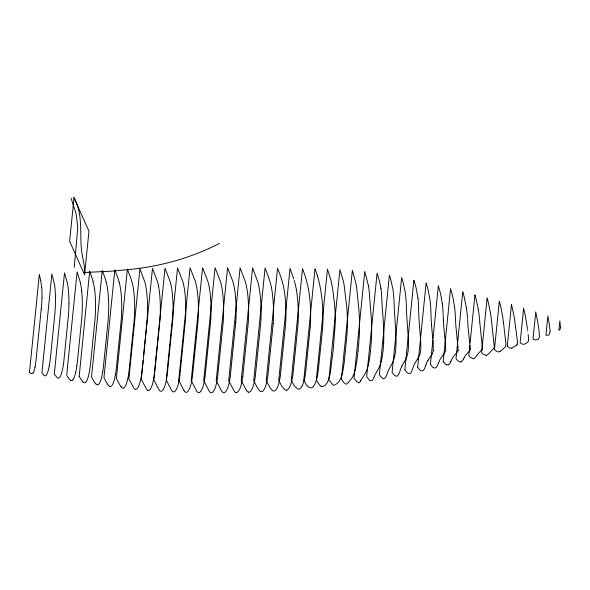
<?xml version="1.0" encoding="UTF-8"?>
<svg xmlns="http://www.w3.org/2000/svg" width="590" height="590" viewBox="0 0 590 590"><rect width="100%" height="100%" fill="white"/><g stroke="black" fill="none" stroke-linecap="round" stroke-linejoin="round"><path stroke-width="0.89" d="M322.951 318.445L322.944 315.65A40.371 8.437 -89.8 0 0 322.428 303.909L322.029 299.617A58.034 12.125 -89.8 0 0 319.994 286.187L318.453 279.313A73.971 15.451 -89.8 0 0 317.479 275.965M41.979 297.972L42.015 296.445A20.045 4.189 -89.8 0 0 41.757 287.374M383.64 343.1L383.456 346.249A64.325 13.437 -89.8 0 1 383.345 347.798L383.323 348.122M310.303 326.388L305.546 373.212A32.214 6.733 -89.8 0 1 304.44 379.2L303.968 380.993A39.493 8.253 -89.8 0 1 302.22 385.757M273.185 323.445L267.897 375.8A31.454 6.571 -89.8 0 1 267.056 380.705L266.466 383.22A37.915 7.921 -89.8 0 1 264.63 388.515A34.876 7.287 -89.8 0 1 264.01 389.651L263.369 390.521A41.403 8.651 -89.8 0 1 261.274 391.672L260.891 391.62A37.259 7.781 -89.8 0 1 260.043 391.163L259.991 391.118A54.929 11.476 -89.8 0 1 258.818 389.761L257.402 387.652A149.904 31.322 -89.8 0 1 256.753 386.561L253.707 380.742L265.065 268.022L267.941 275.449A149.904 31.322 -89.8 0 1 268.538 277.138L270.065 281.88A48.491 10.133 -89.8 0 1 270.744 284.373L270.788 284.557A37.259 7.781 -89.8 0 1 271.393 287.345L271.643 288.724A41.566 8.688 -89.8 0 1 272.683 296.173L273.045 299.971A34.876 7.287 -89.8 0 1 273.251 302.958A37.915 7.921 -89.8 0 1 273.539 313.01L273.495 316.764A31.823 6.652 -89.8 0 1 273.185 323.438M235.771 322.044L230.24 376.752A31.698 6.623 -89.8 0 1 229.473 381.413L228.876 384.053A37.273 7.788 -89.8 0 1 227.224 389.135L225.741 391.642A38.94 8.135 -89.8 0 1 223.817 392.711L223.219 392.586A36.912 7.714 -89.8 0 1 221.575 390.949L216.198 380.727L227.578 267.727L232.858 281.467A35.673 7.456 -89.8 0 1 233.972 285.848L234.37 287.964A38.94 8.135 -89.8 0 1 235.41 295.671L235.934 302.655A37.273 7.788 -89.8 0 1 236.148 311.896L236.089 315.739A32.044 6.697 -89.8 0 1 235.771 322.044M358.919 341.108L358.071 350.969M383.271 348.771L383.168 350.091M74.237 267.381L77.644 229.178A14.875 3.105 -89.8 0 0 77.629 225.815L76.132 213.86L71.066 198.196M84.577 274.711L88.957 231.243L74.008 197.842L69.635 241.303L84.577 274.711C85.24 266.429 82.519 258.391 81.501 250.249C79.672 232.445 83.197 213.654 73.75 197.252M41.256 308.968L35.813 362.179A32.612 6.815 -89.8 0 1 35.009 367.238M29.5 372.047L39.294 274.837M66.692 375.233L77.098 271.961L79.842 280.611A43.653 9.123 -89.8 0 1 80.321 282.654M143.613 355.445L147.072 320.377A35.098 7.331 -89.8 0 0 147.412 314.699L147.478 312.877A35.422 7.397 -89.8 0 0 147.471 303.186L147.36 300.273A30.599 6.394 -89.8 0 0 147.19 297.441L147.117 296.527A33.955 7.095 -89.8 0 0 146.18 288.355L145.841 286.356A31.595 6.601 -89.8 0 0 144.764 281.814L139.941 268.789L128.849 378.928L133.827 388.043A32.782 6.851 -89.8 0 0 135.464 389.385M389.393 275.183L379.37 374.635L379.945 375.469A121.053 25.289 -89.8 0 0 381.479 377.357C384.783 381.56 386.922 375.034 387.593 372.415A51.079 10.672 -89.8 0 1 388.53 370.218L392.276 363.241A86.605 18.098 -89.8 0 0 392.645 362.452L392.984 361.685A39.788 8.312 -89.8 0 0 394.186 358.27L394.43 357.37A20.576 4.3 -89.8 0 0 394.813 355.667L395.329 352.717A45.224 9.447 -89.8 0 0 395.514 351.485L395.787 348.719A42.827 8.946 -89.8 0 0 395.905 346.75L396.038 343.535A20.576 4.3 -89.8 0 0 396.074 341.05L396.067 339.604A39.788 8.312 -89.8 0 0 395.868 333.062L395.816 332.023M404.865 369.812L413.892 280.213A101.576 21.225 -89.8 0 1 416.105 287.979L417.956 298.098M417.639 367.15L426.12 282.979A97.874 20.451 -89.8 0 1 428.266 290.582L430.125 300.664A27.966 5.841 -89.8 0 1 430.759 308.305L430.811 309.256A54.951 11.483 -89.8 0 1 430.884 311.144L431.076 316.815A53.24 11.122 -89.8 0 0 431.578 325.415M430.42 364.399L438.333 285.84A92.143 19.249 -89.8 0 1 440.715 294.543L442.367 303.998M443.215 361.559L450.546 288.776A88.316 18.452 -89.8 0 1 453.113 298.481L454.484 306.49M507.282 346.205L511.471 304.661M143.082 360.697L141.836 372.342A35.098 7.331 -89.8 0 1 141.121 377.172L140.863 378.551A35.422 7.397 -89.8 0 1 139.262 384.665L138.709 386.096A30.599 6.394 -89.8 0 1 138.141 387.261L137.949 387.586A33.955 7.095 -89.8 0 1 136.01 389.326L135.464 389.348M358.056 351.102L357.075 359.148A57.643 12.043 -89.8 0 1 356.183 365.011L355.578 368.138A32.715 6.837 -89.8 0 1 354.583 372.025M370.505 351.404L371.287 341.92A41.366 8.644 -89.8 0 0 371.604 334.759L371.656 331.705A35.747 7.471 -89.8 0 0 371.582 325.326L371.508 323.099A64.679 13.511 -89.8 0 0 370.97 313.688L369.399 294.159A32.634 6.815 -89.8 0 0 368.58 286.017M370.454 351.839L369.819 356.744A41.61 8.695 -89.8 0 1 368.868 362.548L368.278 365.225A35.747 7.471 -89.8 0 1 367.179 368.986L366.906 369.753A63.882 13.349 -89.8 0 1 364.878 374.097L360.586 380.897M383.094 350.703L383.021 351.308M179.891 375.343L185.385 320.746A32.988 6.896 -89.8 0 0 185.703 314.964L185.776 312.117A36.167 7.559 -89.8 0 0 185.629 301.977L185.149 295.089A36.337 7.589 -89.8 0 0 184.161 287.514L183.778 285.457A32.627 6.815 -89.8 0 0 182.782 281.474L177.538 267.963L166.247 380.071L171.557 390.366A33.586 7.014 -89.8 0 0 173.069 391.804L173.652 391.885A36.197 7.567 -89.8 0 0 175.732 390.425L177.148 387.608A36.292 7.582 -89.8 0 0 178.711 382.202L179.139 380.152A32.988 6.896 -89.8 0 0 179.884 375.343M382.94 351.891L382.32 356.22A29.094 6.077 -89.8 0 1 381.524 360.269A40.533 8.467 -89.8 0 1 381.243 361.39M242.785 376.73L248.287 322.295A31.823 6.652 -89.8 0 0 248.589 316.034L248.641 312.206A37.502 7.832 -89.8 0 0 248.419 303.002L247.896 296.04A39.663 8.29 -89.8 0 0 246.856 288.34L246.465 286.239A37.111 7.751 -89.8 0 0 245.263 281.511L240.078 267.786L228.699 380.771L234.009 390.72A38.608 8.068 -89.8 0 0 235.771 392.453M76.84 365.94L77.327 362.208A72.592 15.163 -89.8 0 0 77.548 360.247L81.494 321.063A72.592 15.163 -89.8 0 0 81.678 319.006L81.988 314.868A38.092 7.958 -89.8 0 0 82.32 306.018L82.327 302.847A29.161 6.092 -89.8 0 0 81.678 291.136M49.228 366.029L49.759 362.85A58.757 12.272 -89.8 0 0 50.489 357.311L54.73 315.23A56.345 11.771 -89.8 0 0 55.254 307.715L55.364 305.104A30.909 6.461 -89.8 0 0 55.408 295.081L55.29 292.478A22.988 4.801 -89.8 0 0 54.45 284.225L51.883 273.967L41.905 373.02L43.793 375.292L45.216 375.889A22.944 4.794 -89.8 0 0 45.895 375.565A23.003 4.808 -89.8 0 0 47.104 373.758L47.606 372.504A30.909 6.461 -89.8 0 0 49.221 366.014M35.002 367.223L34.773 368.315A20.045 4.189 -89.8 0 1 33.121 373.101M75.719 372.209L75.078 374.783A29.161 6.092 -89.8 0 1 72.747 379.842M316.955 377.991L316.491 379.717A40.371 8.437 -89.8 0 1 314.234 385.27L313.275 386.546M354.583 372.025L354.148 373.337A51.898 10.841 -89.8 0 1 352.142 377.784L348.483 382.276M517.246 344.058L517.408 342.112A9.676 2.021 -89.8 0 0 517.26 340.29A28.438 5.944 -89.8 0 0 517.15 339.184L514.701 320.281A90.454 18.895 -89.8 0 0 511.456 304.735M425.722 365.527L426.341 363.831M425.633 365.771L424.652 368.3A27.553 5.76 -89.8 0 1 423.288 370.454L422.064 370.963L420.427 370.299A96.377 20.134 -89.8 0 1 417.639 367.12M438.584 362.865L439.203 361.301A54.951 11.483 -89.8 0 1 440.9 358.064L442.943 355.387M438.495 363.086L438.053 364.192A58.373 12.198 -89.8 0 1 437.78 364.827L437.692 365.033A31.963 6.674 -89.8 0 1 435.958 367.688L434.756 368.057L433.532 367.659M374.06 377.047L374.598 375.764A58.55 12.235 -89.8 0 1 375.336 374.23L378.234 369.185A85.159 17.796 -89.8 0 0 379.709 366.051L379.835 365.719A40.976 8.562 -89.8 0 0 381.243 361.427M373.964 377.261C373.588 380.167 370.269 382.6 368.485 379.053A126.828 26.498 -89.8 0 1 367.917 378.345L366.67 376.59L377.091 273.118L379.459 281.179A44.626 9.322 -89.8 0 1 380.646 286.644M450.716 361.803L452.058 358.831A52.414 10.952 -89.8 0 1 452.81 357.385L456.771 352.577M401.901 366.11L403.818 362.732M464.183 357.754L464.817 356.53A58.159 12.154 -89.8 0 1 465.495 355.379L469.411 351.146A44.139 9.226 -89.8 0 0 469.677 350.836L470.127 350.15A2.205 0.457 -89.8 0 0 470.304 349.663A2.205 0.457 -89.8 0 0 470.267 348.697M464.087 357.931L463.452 359.126M432.013 354.347L428.067 360.21M403.936 362.533L406.149 358.44A37.495 7.832 -89.8 0 0 406.827 356.721L407.048 356.043A18.578 3.879 -89.8 0 0 407.933 352.075A35.68 7.456 -89.8 0 0 408.214 350.298A34.323 7.169 -89.8 0 0 408.346 347.805A18.283 3.82 -89.8 0 0 408.435 342.827L408.391 341.168A37.495 7.832 -89.8 0 0 408.243 337.613L408.236 337.332M477.111 354.885L481.779 349.759M476.838 355.328L476.005 356.603A50.157 10.48 -89.8 0 1 473.313 358.786M417.329 359.214L419.143 356.124A34.928 7.294 -89.8 0 0 419.534 355.224L419.667 354.885A16.181 3.378 -89.8 0 0 420.692 350.696L420.759 350.054A16.085 3.363 -89.8 0 0 420.818 343.985L420.751 342.62A36.101 7.545 -89.8 0 0 420.67 340.961L420.419 337.244M417.277 359.295L414.475 364.015A46.404 9.691 -89.8 0 0 413.457 366.464L411.768 371.162A25.112 5.244 -89.8 0 1 410.375 373.337L409.136 373.736L407.712 373.079A99.924 20.879 -89.8 0 1 404.873 369.775M33.114 372.954L31.477 373.662M200.644 391.531L202.112 388.987A36.801 7.685 -89.8 0 0 203.756 383.81L204.346 381.118A32.214 6.733 -89.8 0 0 205.106 376.368L210.682 321.078A32.214 6.733 -89.8 0 0 210.977 315.289L211.05 311.431A36.801 7.685 -89.8 0 0 210.859 302.176L210.35 295.199A37.642 7.862 -89.8 0 0 209.317 287.529L208.926 285.442A33.822 7.065 -89.8 0 0 207.901 281.423L202.569 267.742L191.212 380.506L196.603 391A34.832 7.279 -89.8 0 0 198.137 392.52L198.734 392.623A37.642 7.862 -89.8 0 0 200.644 391.531M443.142 355.143L445.693 350.77A5.716 1.195 -89.8 0 0 445.76 350.556A5.716 1.195 -89.8 0 0 445.752 350.195L445.185 341.47M348.284 382.497L347.613 383.242A60.763 12.692 -89.8 0 1 347.156 383.655A30.171 6.306 -89.8 0 1 345.983 384.149L344.036 382.829L341.404 379.119L352.355 270.382L356.08 283.938A30.171 6.306 -89.8 0 1 356.744 288.503A60.763 12.692 -89.8 0 1 356.957 290.413L358.934 310.392A51.898 10.841 -89.8 0 1 359.465 320.532L359.524 322.944A32.715 6.837 -89.8 0 1 359.524 329.05L359.376 333.217A57.643 12.043 -89.8 0 1 358.986 340.179M538.589 338.8L539.444 336.831L539.208 332.384A36.551 7.633 -89.8 0 0 539.009 330.702L538.523 327.037M516.501 345.15L511.899 348.115M500.32 351.316L505.055 347.237A27.155 5.671 -89.8 0 0 505.372 346.898L505.527 346.677A6.586 1.372 -89.8 0 0 505.711 346.33L505.903 344.236A7.441 1.556 -89.8 0 0 505.829 343.255L505.741 342.303A31.137 6.505 -89.8 0 0 505.645 341.396L505.512 340.275M448.614 364.731L446.601 364.827M219.502 243.419C189.921 258.56 157.486 267.351 124.402 269.947A309.131 126.754 5.8 0 1 111.067 271.186L83.338 272.573M460.871 361.854L459.485 361.766L457.84 360.719A99.968 20.886 -89.8 0 1 456.011 358.646L462.744 291.792A99.968 20.886 -89.8 0 1 464.242 297.154L466.454 308.253M110.389 386.575L110.721 386.494A31.801 6.645 -89.8 0 0 113.022 383.625A29.375 6.136 -89.8 0 0 113.369 382.792L113.87 381.339A34.98 7.309 -89.8 0 0 115.588 373.861M486.145 355.328L483.129 354.14A103.656 21.653 -89.8 0 1 481.632 352.614L487.126 298.038A103.656 21.653 -89.8 0 1 488.328 302.537L490.231 311.638A57.156 11.94 -89.8 0 1 491.522 320.872L493.712 341.418M358.698 382.726L356.721 381.686L354.015 378.094L364.753 271.511L368.544 286.12M473.313 358.691L470.496 357.488A101.465 21.196 -89.8 0 1 468.814 355.667L474.943 294.875A102.984 21.52 -89.8 0 1 476.115 299.123L478.276 309.381M148.002 390.366L148.562 390.396A34.758 7.264 -89.8 0 0 150.553 388.773L151.918 385.89A35.776 7.478 -89.8 0 0 153.415 380.454L153.828 378.389A34.205 7.146 -89.8 0 0 154.558 373.558L159.905 320.481A34.205 7.146 -89.8 0 0 160.237 314.765L160.318 311.963A35.776 7.478 -89.8 0 0 160.259 303.054L159.875 296.261A34.758 7.264 -89.8 0 0 158.88 287.95L158.518 285.929M248.324 392.092L248.914 392.18A40.496 8.459 -89.8 0 0 250.831 391.067L252.299 388.603A37.753 7.884 -89.8 0 0 253.943 383.655L254.541 381.088A31.314 6.542 -89.8 0 0 255.308 376.56L260.728 323.121A32.022 6.689 -89.8 0 0 261.06 316.365L261.105 312.575A37.753 7.884 -89.8 0 0 260.876 303.437L260.352 296.512A40.496 8.459 -89.8 0 0 259.327 288.834L258.936 286.725A38.888 8.127 -89.8 0 0 257.668 281.651L252.572 267.889L241.199 380.779L246.347 390.211M235.771 392.416L236.369 392.52A39.663 8.29 -89.8 0 0 238.286 391.435L239.769 388.957A37.502 7.832 -89.8 0 0 241.421 383.935L242.011 381.324A31.491 6.579 -89.8 0 0 242.785 376.722M321.071 386.207L321.69 386.362A88.618 18.519 -89.8 0 0 322.715 386.391L324.766 385.639L326.654 383.625A42.392 8.857 -89.8 0 0 329.021 378.079L329.626 375.904A30.665 6.409 -89.8 0 0 330.378 372.342L333.21 349.966L335.098 325.481A30.879 6.453 -89.8 0 0 335.209 319.581L335.186 316.889A42.392 8.857 -89.8 0 0 334.596 304.742L332.885 290.627A105.116 21.963 -89.8 0 0 332.561 288.643A88.618 18.519 -89.8 0 0 331.912 284.918L331.492 282.757A44.501 9.3 -89.8 0 0 330.798 279.675L327.472 269.173L316.299 380.115L319.33 384.791A49.722 10.391 -89.8 0 0 321.071 386.236M95.787 383.825L95.315 383.301A79.82 16.675 -89.8 0 1 94.621 382.401L91.524 377.032L102.262 270.368L105.109 278.288A79.82 16.675 -89.8 0 1 105.698 280.257L106.156 281.931M108.346 385.248L107.764 384.474A105.78 22.103 -89.8 0 1 106.864 383.131L103.951 377.762L114.836 269.748L117.558 276.976A105.78 22.103 -89.8 0 1 118.347 279.394L119.18 282.219M121.127 386.782L119.881 384.923A135.066 28.217 -89.8 0 1 119.313 383.979L116.392 378.389L127.388 269.224L130.161 276.349A135.066 28.217 -89.8 0 1 130.67 277.816L132.02 282.079A31.336 6.549 -89.8 0 1 133.119 286.91L133.333 288.215A32.848 6.866 -89.8 0 1 134.365 297.795A29.994 6.269 -89.8 0 1 134.52 300.553L134.623 303.393A35.12 7.338 -89.8 0 1 134.557 313.777L134.52 314.669A36.89 7.707 -89.8 0 1 134.122 320.82L129.077 370.852A36.285 7.582 -89.8 0 1 128.377 375.683L128.251 376.368A35.12 7.338 -89.8 0 1 126.584 383.161L126.053 384.599A29.994 6.269 -89.8 0 1 125.508 385.786A32.848 6.866 -89.8 0 1 123.273 388.058M184.08 390.75L178.726 380.314L190.054 267.823L195.349 281.386A33.217 6.94 -89.8 0 1 196.367 285.383L196.758 287.47A37 7.729 -89.8 0 1 197.768 295.103L198.269 302.043A36.543 7.633 -89.8 0 1 198.439 311.262L198.365 315.112A32.561 6.8 -89.8 0 1 198.056 320.901L192.51 375.948A32.561 6.8 -89.8 0 1 191.757 380.734L191.167 383.434A36.543 7.633 -89.8 0 1 189.545 388.64L188.085 391.214A37 7.729 -89.8 0 1 186.189 392.335L185.599 392.225A34.205 7.146 -89.8 0 1 184.08 390.727M67.076 375.889L69.849 379.776A43.653 9.123 -89.8 0 0 70.49 380.233M79.2 376.376L82.224 381.206A59.553 12.442 -89.8 0 0 82.895 381.907M79.178 376.332L89.687 271.105L92.483 279.321A59.553 12.442 -89.8 0 1 93.028 281.334M315.281 269.593L315.001 268.841L303.769 380.344L306.505 384.894A73.971 15.451 -89.8 0 0 307.67 386.325L309.78 387.652A58.034 12.125 -89.8 0 0 313.283 386.634M315.554 270.331L317.479 275.958M389.732 276.238L389.894 276.754A123.907 25.886 -89.8 0 1 391.015 280.582L393.095 289.985L393.973 299.396A47.318 9.883 -89.8 0 1 394.031 300.826L394.223 306.571A51.079 10.672 -89.8 0 0 394.452 311.395L395.779 331.329M293.783 278.989L290.037 268.376L278.731 380.602L281.769 386.037L284.122 389.024A50.025 10.45 -89.8 0 0 286.467 390.248M294.211 280.464L294.83 282.728A50.46 10.539 -89.8 0 1 296.379 289.742M40.688 280.412L41.72 287.433M380.639 286.674L380.911 288.363M537.785 322.332L535.75 311.904L532.999 339.169L535.639 340.032L538.154 339.191A36.551 7.633 -89.8 0 0 538.552 338.837M537.874 322.87L538.434 326.469M527.379 328.46L526.693 323.785A93.714 19.581 -89.8 0 0 525.189 315.252L523.618 308.172L520.129 342.797L522.29 344.044A93.714 19.581 -89.8 0 0 524.643 344.147L527.689 342.362A30.931 6.461 -89.8 0 0 527.836 342.207L528.581 340.467L528.389 336.654A30.931 6.461 -89.8 0 0 528.33 336.027L528.161 334.537M527.49 329.257L527.541 329.655M527.755 331.263L527.703 330.857M503.469 322.715L503.853 325.894M505.46 339.84L503.949 326.698M493.815 342.348L493.764 341.883M493.882 342.908L494.044 344.383A13.297 2.78 -89.8 0 1 494.14 345.43L494.147 345.593A3.96 0.826 -89.8 0 1 494.199 346.647L494.11 347.628A3.525 0.738 -89.8 0 1 493.919 348.1L493.889 348.166A11.623 2.426 -89.8 0 1 493.69 348.461L493.483 348.697A40.216 8.4 -89.8 0 1 493.277 348.904L488.166 354.221A57.23 11.955 -89.8 0 1 486.145 355.357M469.721 343.026L468.202 328.46A58.159 12.154 -89.8 0 1 467.966 325.26L467.59 319.544M457.501 342.576L455.923 326.44A52.414 10.952 -89.8 0 1 455.687 322.782L455.355 316.461A39.965 8.349 -89.8 0 0 454.507 306.417M469.972 345.334L470.274 348.683M482.163 345.924L479.803 322.435M457.597 343.528L457.641 343.926A53.491 11.173 -89.8 0 1 457.921 347.009L457.958 347.444A30.437 6.357 -89.8 0 1 458.039 348.535L458.12 349.863A4.779 0.996 -89.8 0 1 458.142 350.32M445.067 340.201L443.916 328.099A54.951 11.483 -89.8 0 1 443.37 319.839M432.721 338.579L431.57 325.429M479.781 322.229L479.633 320.51A50.157 10.48 -89.8 0 0 478.298 309.322M432.853 340.179L433.104 343.513M420.375 336.654L419.298 323.239A55.608 11.616 -89.8 0 1 418.76 313.681L418.627 308.386A56.264 11.756 -89.8 0 0 418.561 306.476L418.48 304.536A25.112 5.244 -89.8 0 0 417.956 298.09M408.007 333.675L406.82 317.265A51.898 10.841 -89.8 0 1 406.481 310.296L406.326 304.492A49.361 10.31 -89.8 0 0 406.281 303.054L405.455 293.274L403.427 283.613A107.926 22.545 -89.8 0 0 402.358 279.837L401.65 277.58L392.107 372.334L392.925 373.485A105.706 22.088 -89.8 0 0 394.408 375.196C398.139 379.001 399.718 371.803 400.544 369.296A51.898 10.841 -89.8 0 1 401.901 366.125M408.029 333.992L408.088 334.936M408.132 335.57L408.199 336.772M443.149 314.278L443.127 313.821A58.373 12.198 -89.8 0 0 443.061 312.42A33.741 7.051 -89.8 0 0 442.389 303.946M443.378 319.832L443.186 315.193M511.899 348.181A90.454 18.895 -89.8 0 1 507.289 346.109M516.552 345.106A26.661 5.568 -89.8 0 0 516.855 344.767A8.916 1.866 -89.8 0 0 517.246 344.095M500.32 351.426A75.446 15.76 -89.8 0 1 496.256 351.021A103.279 21.579 -89.8 0 1 494.45 349.464L499.302 301.291A104.74 21.882 -89.8 0 1 500.512 306.033A75.513 15.775 -89.8 0 1 503.491 322.642M482.325 348.742A5.376 1.121 -89.8 0 1 481.779 349.531M482.126 346.065A5.376 1.121 -89.8 0 1 482.34 348.55M463.452 359.104A43.889 9.167 -89.8 0 1 460.871 361.995M466.476 308.187A44.08 9.211 -89.8 0 1 467.523 318.666M446.601 364.886A86.87 18.15 -89.8 0 1 443.215 361.486M450.716 361.773A38.601 8.068 -89.8 0 1 448.621 364.841M456.771 352.569A53.491 11.173 -89.8 0 0 457.457 351.655L457.545 351.507A30.437 6.357 -89.8 0 0 457.781 351.124L458.047 350.585A4.779 0.996 -89.8 0 0 458.135 350.364M433.532 367.703A90.654 18.939 -89.8 0 1 430.427 364.34M426.334 363.801A53.24 11.122 -89.8 0 1 428.075 360.239M433.281 350.608A15.281 3.193 -89.8 0 1 431.998 354.207M433.075 343.572A15.281 3.193 -89.8 0 1 433.289 350.512M383.648 343.107A30.363 6.343 -89.8 0 0 383.802 335.902A41.875 8.747 -89.8 0 0 383.596 327.362L383.566 326.683A87.099 18.194 -89.8 0 0 383.19 320.009L382.187 306.247A58.55 12.235 -89.8 0 1 381.973 302.589L381.73 297.463A28.704 5.996 -89.8 0 0 380.956 288.237M360.586 380.852A30.975 6.475 -89.8 0 1 358.698 382.91M316.955 378.02A32.428 6.778 -89.8 0 0 318.121 371.921L322.501 329.478A38.807 8.105 -89.8 0 0 322.988 318.453M302.22 385.764A37.192 7.773 -89.8 0 1 301.66 386.782L300.878 387.851A47.989 10.023 -89.8 0 1 297.751 388.943L294.875 386.502A89.127 18.622 -89.8 0 1 294.174 385.536L291.246 380.491L302.523 268.59L305.2 276.061A89.127 18.622 -89.8 0 1 305.804 278.023L307.715 285.508A49.014 10.237 -89.8 0 1 309.735 298.193L310.141 302.596A39.11 8.171 -89.8 0 1 310.642 314.677L310.642 317.545A33.601 7.021 -89.8 0 1 310.296 326.388M286.467 390.145A44.862 9.374 -89.8 0 0 288.304 389.039L289.1 387.977A36.13 7.552 -89.8 0 0 289.675 386.929A38.689 8.083 -89.8 0 0 291.445 381.988L291.925 380.108A31.949 6.674 -89.8 0 0 292.979 374.34L297.98 324.832A32.531 6.8 -89.8 0 0 298.304 316.83L298.311 313.895A38.689 8.083 -89.8 0 0 297.943 303.385A36.13 7.552 -89.8 0 0 297.81 301.549L297.478 297.965A44.862 9.374 -89.8 0 0 296.372 289.793M248.324 392.158A41.838 8.739 -89.8 0 1 246.355 390.152M148.002 390.396A32.878 6.866 -89.8 0 1 146.431 388.987L141.305 379.377L152.478 268.443L157.486 281.659A31.816 6.645 -89.8 0 1 158.518 285.914M122.927 388.154A33.446 6.992 -89.8 0 1 121.127 386.73M110.389 386.686A35.319 7.375 -89.8 0 1 108.346 385.167M115.588 373.868A36.108 7.545 -89.8 0 0 116.083 370.535L116.112 370.291A45.622 9.529 -89.8 0 0 116.267 369.06L121.105 321.277A48.896 10.214 -89.8 0 0 121.297 318.851L121.319 318.578A36.108 7.545 -89.8 0 0 121.547 314.669L121.592 313.799A35.098 7.331 -89.8 0 0 121.695 303.688L121.614 300.93A29.375 6.136 -89.8 0 0 121.481 298.26A31.705 6.623 -89.8 0 0 120.448 288.289L120.353 287.662A31.58 6.601 -89.8 0 0 119.173 282.249M97.844 384.85A34.471 7.205 -89.8 0 1 95.787 383.743M97.999 384.65A30.547 6.379 -89.8 0 0 100.654 380.602L101.273 378.61A35.43 7.404 -89.8 0 0 102.741 371.693M102.741 371.7A36.964 7.722 -89.8 0 0 103.125 369.111L103.25 368.145A49.317 10.303 -89.8 0 0 103.405 366.914L107.882 322.796A60.873 12.714 -89.8 0 0 108.221 318.799L108.302 317.722A36.964 7.722 -89.8 0 0 108.486 314.699A35.43 7.404 -89.8 0 0 108.693 304.971L108.626 301.424A30.459 6.365 -89.8 0 0 107.528 288.599M106.148 281.991A33.394 6.977 -89.8 0 1 107.55 288.525M85.299 382.704A36.248 7.574 -89.8 0 1 82.902 381.774M85.299 382.504A29.699 6.202 -89.8 0 0 87.888 377.969L88.471 375.963A36.248 7.574 -89.8 0 0 89.835 369.082A37.893 7.913 -89.8 0 0 90.034 367.703L90.322 365.564A59.332 12.397 -89.8 0 0 90.58 363.337L94.739 322.177A65.011 13.585 -89.8 0 0 95.034 318.762L95.204 316.38A37.893 7.913 -89.8 0 0 95.307 314.765A36.248 7.574 -89.8 0 0 95.573 305.436L95.536 302.058A29.699 6.202 -89.8 0 0 94.643 289.734M93.006 281.445A36.248 7.574 -89.8 0 1 94.68 289.616M72.747 379.96A31.86 6.66 -89.8 0 1 70.49 380.152M76.84 365.94A38.446 8.031 -89.8 0 1 75.719 372.209M80.306 282.721A31.86 6.66 -89.8 0 1 81.7 291.077M31.477 373.721A50.416 10.531 -89.8 0 1 29.5 372.002M42.023 298.009A45.201 9.44 -89.8 0 1 41.234 308.917M39.287 274.866A51.396 10.738 -89.8 0 1 40.695 280.383M285.936 313.526L285.907 317.228A32.066 6.697 -89.8 0 1 285.575 324.338L280.405 375.38A31.285 6.534 -89.8 0 1 279.572 380.159L278.981 382.615A38.291 8.002 -89.8 0 1 277.16 387.807A35.43 7.404 -89.8 0 1 276.548 388.928L275.707 390.027A42.996 8.983 -89.8 0 1 273.849 391.008L273.465 390.978A38.734 8.09 -89.8 0 1 272.801 390.72L272.632 390.617A56.596 11.822 -89.8 0 1 271.415 389.4L270.191 387.77A118.089 24.669 -89.8 0 1 269.571 386.826L266.223 380.683L277.551 268.192L280.678 276.533A120.117 25.097 -89.8 0 1 281.393 278.716L282.359 281.931A54.236 11.335 -89.8 0 1 283.2 285.11L283.362 285.862A38.734 8.09 -89.8 0 1 283.827 288.104L284.07 289.483A42.996 8.983 -89.8 0 1 285.088 296.895L285.435 300.664A35.43 7.404 -89.8 0 1 285.641 303.607A38.291 8.002 -89.8 0 1 285.936 313.526M560.5 327.317L560.146 329.272L558.944 330.363L559.851 320.908L560.5 327.317M550.079 331.941L549.091 334.729A36.587 7.648 -89.8 0 1 548.449 335.142L545.971 335.216L547.845 315.982L549.445 325.304A36.587 7.648 -89.8 0 1 549.777 327.885L550.079 331.941M223.617 311.638L223.551 315.495A32.303 6.748 -89.8 0 1 223.219 321.823L217.688 376.634A31.934 6.674 -89.8 0 1 216.921 381.354L216.323 384.016A37.037 7.736 -89.8 0 1 214.672 389.142L213.197 391.672A38.276 7.995 -89.8 0 1 211.272 392.748L210.682 392.616A35.496 7.412 -89.8 0 1 209.14 391.111L203.697 380.639L215.077 267.705L220.439 281.548A34.478 7.205 -89.8 0 1 221.464 285.59L221.855 287.691A38.276 7.995 -89.8 0 1 222.895 295.391L223.418 302.375A37.037 7.736 -89.8 0 1 223.617 311.638M68.956 303.835L68.875 307.501A43.129 9.012 -89.8 0 1 68.484 315.016L63.742 362.105A43.129 9.012 -89.8 0 1 62.754 368.3L62.201 370.889A29.227 6.106 -89.8 0 1 60.18 376.582A28.003 5.848 -89.8 0 1 58.115 378.183A31.543 6.593 -89.8 0 1 57.51 378.043L54.295 374.156L64.494 272.934L67.164 282.212A31.543 6.593 -89.8 0 1 67.57 284.299A28.003 5.848 -89.8 0 1 68.624 292.861A29.227 6.106 -89.8 0 1 68.949 303.835M173.069 312.022L172.995 314.846A33.527 7.006 -89.8 0 1 172.671 320.606L167.236 374.562A33.527 7.006 -89.8 0 1 166.498 379.385L166.078 381.442A36.042 7.53 -89.8 0 1 164.544 386.863L163.15 389.71A35.503 7.419 -89.8 0 1 161.107 391.236L160.532 391.17A32.952 6.888 -89.8 0 1 159.049 389.82L153.769 379.761L165.008 268.17L170.193 281.659A32.03 6.689 -89.8 0 1 171.166 285.626L171.535 287.677A35.503 7.419 -89.8 0 1 172.575 296.099L172.988 302.987A36.042 7.53 -89.8 0 1 173.069 312.022M347.348 326.661L347.023 333.475A74.443 15.554 -89.8 0 1 346.78 337.17L344.272 362.046A74.443 15.554 -89.8 0 1 343.822 365.276L342.908 370.763A31.086 6.497 -89.8 0 1 342.156 374.001L341.573 375.992A45.688 9.543 -89.8 0 1 339.464 380.875L337.303 383.441L334.11 385.226A35.658 7.449 -89.8 0 1 333.011 385.071L328.837 379.746L339.929 269.652L343.439 281.504A35.658 7.449 -89.8 0 1 344.169 285.435L346.832 307.692A45.688 9.543 -89.8 0 1 347.363 318.482L347.399 321.048A31.403 6.564 -89.8 0 1 347.348 326.668"/></g></svg>
